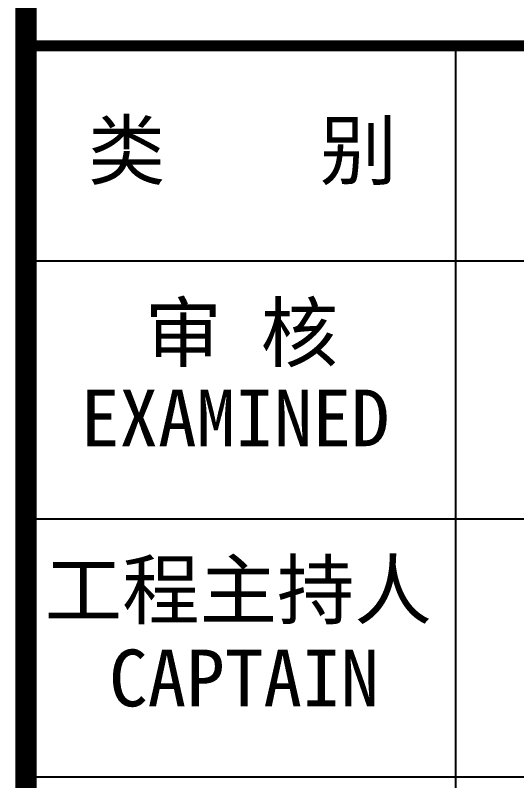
# Model space of a CAD drawing. Extents: x 1680110 to 2699828, y 269661 to 891349.
# Drawn here: x 2466101 to 2470748, y 446922 to 454013 of the extents above; entities that cross this region are included whole.
import ezdxf

# ---------------------------------------------------------------- set-up
doc = ezdxf.new("R2010")
doc.units = 0
doc.header["$LTSCALE"] = 1000
doc.header["$MEASUREMENT"] = 0
doc.layers.add('图框', color=4, linetype='Continuous')
doc.styles.add('STYLE-黑体', font='simhei.ttf')

# ---------------------------------------------------------------- blocks, each defined once
blk = doc.blocks.new('A$C31D40216')
at = {"layer": '图框', "color": 0}
for p, q in [((73.9, 45378.8), (9087.8, 45378.8)), ((73.9, 45378.8), (9087.8, 45378.8)), ((73.9, 43586), (9087.8, 43586)), ((73.9, 41793.2), (9087.8, 41793.2))]:
    blk.add_line(p, q, dxfattribs=at)
at = {"layer": '图框', "color": 4, "const_width": 147.9}
blk.add_lwpolyline([(73.9, 60000), (73.9, 0)], dxfattribs=at)
at = {"layer": '图框', "color": 0, "const_width": 75}
blk.add_lwpolyline([(73.9, 46872.8), (9087.8, 46872.8), (9087.8, 31634), (73.9, 31634)], close=True, dxfattribs=at)
at = {"layer": '图框', "color": 0}
for points in [[(3061.9, 45378.8), (3061.9, 46872.8)], [(3061.9, 36713.6), (3061.9, 45378.8)]]:
    blk.add_lwpolyline(points, dxfattribs=at)
at = {"layer": '图框', "color": 0, "style": 'STYLE-黑体'}
for s, p in [('类    别 ', (504.8, 45950.1)), ('审 核', (899, 44683)), ('EXAMINED ', (455.5, 44090.7)), ('工程主持人', (205, 42896.1)), ('CAPTAIN', (651.2, 42283.6))]:
    blk.add_text(s, height=394.42, dxfattribs=at).set_placement(p)

msp = doc.modelspace()

# ---------------------------------------------------------------- block references
at = {"xscale": 1.333333333333333, "yscale": 1.333333333333333, "zscale": 1.333333333333333}
msp.add_blockref('A$C31D40216', (2466101.2, 391232.4), dxfattribs=at)

doc.saveas('drawing.dxf')
